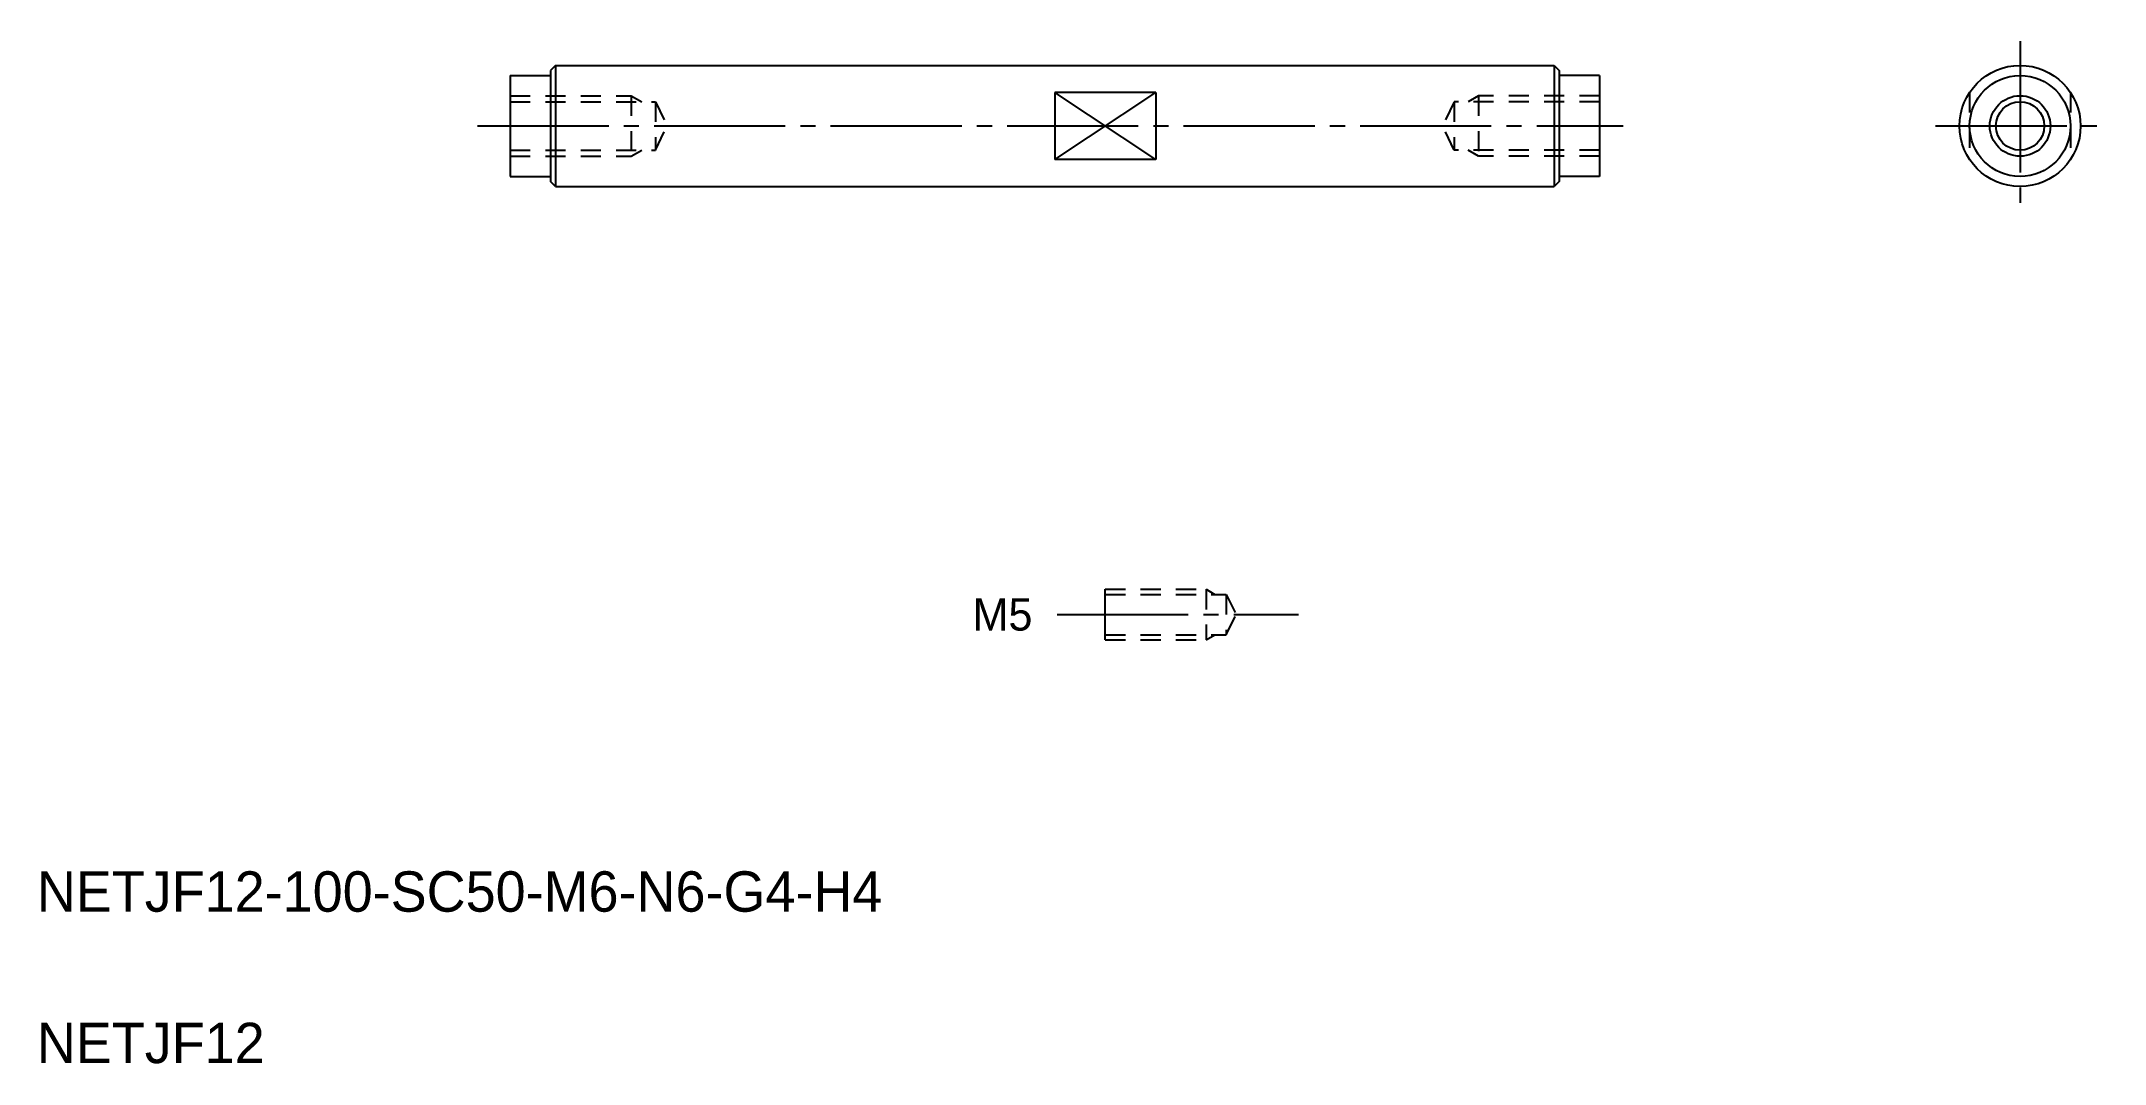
# Model space of a CAD drawing. Extents: x 10 to 215, y 10 to 111.
import ezdxf
from ezdxf.enums import TextEntityAlignment as Align

# ---------------------------------------------------------------- set-up
doc = ezdxf.new("R2010")
doc.units = 0
doc.linetypes.add('CENTER', pattern=[17.5, 13, -1.5, 1.5, -1.5])
doc.linetypes.add('DASHED', pattern=[3.5, 2, -1.5])
doc.layers.get('0').update_dxf_attribs({"linetype": 'CONTINUOUS'})
doc.layers.add('CENTER', color=1, linetype='CENTER')
doc.styles.get("Standard").update_dxf_attribs({"font": 'txt', "height": 3.2})

msp = doc.modelspace()

# ---------------------------------------------------------------- linework, layer by layer
at = {"color": 7, "linetype": 'CONTINUOUS'}
for p, q in [((61.42, 108.84), (60.92, 108.34)), ((61.42, 108.84), (160.42, 108.84)), ((61.42, 108.84), (61.42, 96.84)), ((160.42, 108.84), (160.92, 108.34)), ((160.42, 108.84), (160.42, 96.84)), ((56.92, 107.84), (56.92, 97.84)), ((56.92, 107.84), (60.92, 107.84)), ((60.92, 108.34), (60.92, 97.34)), ((160.92, 108.34), (160.92, 97.34)), ((164.92, 107.84), (160.92, 107.84)), ((164.92, 107.84), (164.92, 97.84)), ((110.92, 106.16), (110.92, 99.53)), ((120.92, 106.16), (110.92, 106.16)), ((120.92, 106.16), (120.92, 99.53)), ((120.92, 99.53), (110.92, 99.53)), ((56.92, 97.84), (60.92, 97.84)), ((61.42, 96.84), (60.92, 97.34)), ((61.42, 96.84), (160.42, 96.84)), ((160.92, 97.34), (160.42, 96.84)), ((164.92, 97.84), (160.92, 97.84)), ((115.92, 51.94), (115.92, 56.94))]:
    msp.add_line(p, q, dxfattribs=at)
at = {"color": 3, "linetype": 'DASHED'}
for p, q in [((56.92, 105.84), (68.92, 105.84)), ((56.92, 105.24), (71.32, 105.24)), ((68.92, 105.84), (69.96, 105.24)), ((68.92, 105.84), (68.92, 99.84)), ((71.32, 105.24), (71.32, 100.44)), ((71.32, 105.24), (72.47, 102.84)), ((150.52, 105.24), (149.38, 102.84)), ((150.52, 105.24), (150.52, 100.44)), ((164.92, 105.24), (150.52, 105.24)), ((152.92, 105.84), (151.89, 105.24)), ((164.92, 105.84), (152.92, 105.84)), ((152.92, 105.84), (152.92, 99.84)), ((201.61, 106.16), (201.61, 99.53)), ((211.61, 106.16), (211.61, 99.53)), ((71.32, 100.44), (72.47, 102.84)), ((150.52, 100.44), (149.38, 102.84)), ((56.92, 100.44), (71.32, 100.44)), ((68.92, 99.84), (69.96, 100.44)), ((164.92, 100.44), (150.52, 100.44)), ((152.92, 99.84), (151.89, 100.44)), ((56.92, 99.84), (68.92, 99.84)), ((164.92, 99.84), (152.92, 99.84)), ((115.92, 56.94), (125.92, 56.94)), ((115.92, 56.44), (127.92, 56.44)), ((125.92, 56.94), (125.92, 51.94)), ((125.92, 56.94), (126.79, 56.44)), ((127.92, 56.44), (128.88, 54.44)), ((127.92, 56.44), (127.92, 52.44)), ((127.92, 52.44), (128.88, 54.44)), ((115.92, 52.44), (127.92, 52.44)), ((115.92, 51.94), (125.92, 51.94)), ((125.92, 51.94), (126.79, 52.44))]:
    msp.add_line(p, q, dxfattribs=at)
at = {"color": 3, "linetype": 'CONTINUOUS'}
for p, q in [((110.92, 99.53), (120.92, 106.16)), ((120.92, 99.53), (110.92, 106.16))]:
    msp.add_line(p, q, dxfattribs=at)
at = {"color": 7, "linetype": 'CONTINUOUS'}
for radius in [6, 5, 2.4]:
    msp.add_circle((206.61, 102.84), radius, dxfattribs=at)
at = {"color": 3, "linetype": 'CONTINUOUS'}
msp.add_circle((206.61, 102.84), 3, dxfattribs=at)
at = {"layer": 'CENTER', "color": 1, "linetype": 'CENTER'}
for p, q in [((206.61, 111.23), (206.61, 94.46)), ((53.69, 102.84), (167.25, 102.84)), ((198.23, 102.84), (215, 102.84)), ((111.15, 54.44), (135.07, 54.44))]:
    msp.add_line(p, q, dxfattribs=at)

# ---------------------------------------------------------------- texts
at = {"color": 7, "linetype": 'CONTINUOUS'}
msp.add_text('M5', height=3.2, dxfattribs=at).set_placement((108.7, 54.45), align=Align.MIDDLE_RIGHT)
for s, p in [('NETJF12-100-SC50-M6-N6-G4-H4', (10, 25)), ('NETJF12', (10, 10))]:
    msp.add_text(s, height=4, dxfattribs=at).set_placement(p)

doc.saveas('drawing.dxf')
